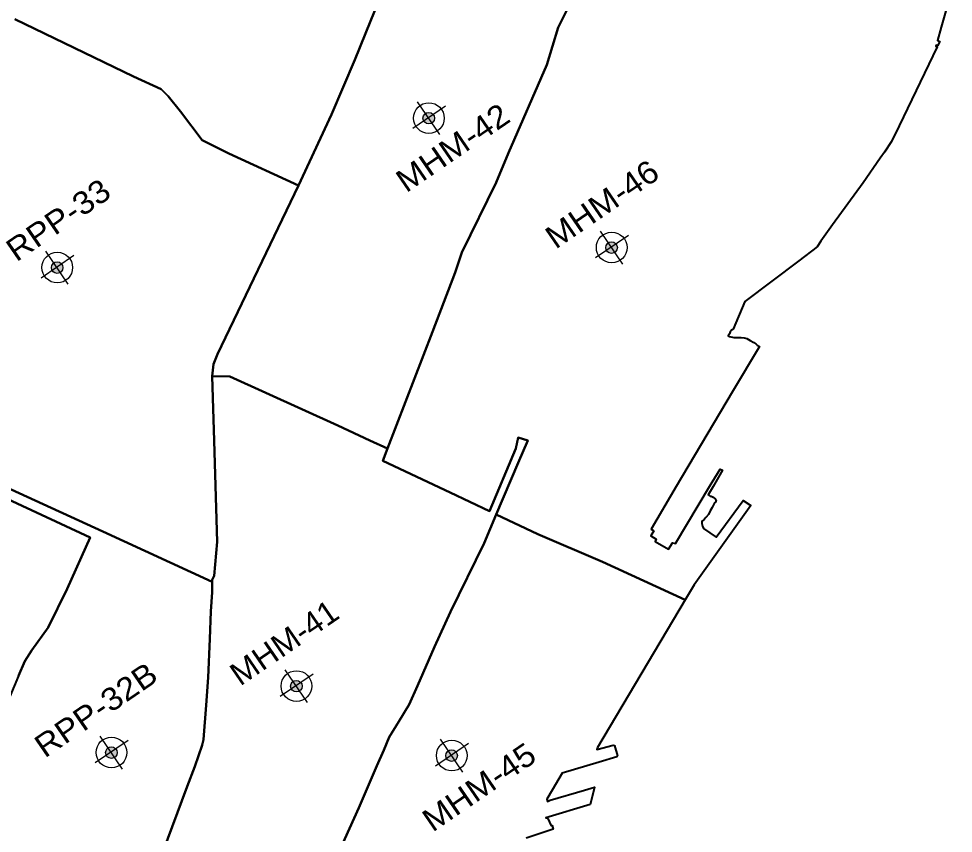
# Model space of a CAD drawing. Header units: metres. Extents: x 263924 to 318888, y 5017073 to 5064560.
# Drawn here: x 299489 to 304415, y 5044795 to 5049087 of the extents above; entities that cross this region are included whole.
import ezdxf

# ---------------------------------------------------------------- set-up
doc = ezdxf.new("R2010")
doc.units = ezdxf.units.M
doc.header["$LTSCALE"] = 38
doc.layers.add('1', color=7, linetype='Continuous', lineweight=25)
doc.layers.add('61', color=7, linetype='Continuous', lineweight=13)
doc.layers.add('6', color=7, linetype='Continuous')

msp = doc.modelspace()

# ---------------------------------------------------------------- hatches: boundary and pattern name
at = {"layer": '61'}
for points in [[(301675.35, 5048579.79, 1), (301624.99, 5048545.46, 1)], [(302638.84, 5047897.94, 1), (302588.49, 5047863.62, 1)], [(299716.76, 5047792.2, 1), (299666.4, 5047757.88, 1)], [(300977.52, 5045587.14, 1), (300927.17, 5045552.81, 1)], [(300002.7, 5045236.94, 1), (299952.34, 5045202.61, 1)], [(301795.92, 5045220.87, 1), (301745.56, 5045186.54, 1)]]:
    msp.add_hatch(color=256, dxfattribs=at).paths.add_polyline_path(points)

# ---------------------------------------------------------------- linework, layer by layer
at = {"layer": '1'}
for points in [[(301228.84, 5050591.94), (301354.62, 5050504.15), (301464.08, 5050441.45), (301686.28, 5050348.46), (301724.07, 5050287.21), (301769.41, 5050258.38), (301802.79, 5050231.22), (301796.15, 5050187.71), (301715.99, 5049982.78), (301650.1, 5049828.21), (301426.34, 5049294.47), (301388.42, 5049188.43), (301316.15, 5049008.49), (301260.22, 5048869.25), (301136.76, 5048582.86), (300963.03, 5048208.3), (300596.71, 5048377.06), (300455.76, 5048446.57), (300341.66, 5048596.98), (300276.46, 5048678.52), (300240.24, 5048714.77), (300093.55, 5048781.81), (299468.85, 5049085.25)], [(304414.66, 5049265.72), (304350.93, 5049042.21), (304330.69, 5048972.82), (304333.35, 5048971.19), (304343.01, 5048966.63), (304332.13, 5048943.11), (304323.58, 5048947.24), (304321.82, 5048942.45), (304329.72, 5048938.42), (304128.98, 5048521.62), (304089.23, 5048439.07), (304051.79, 5048383.64), (304028.65, 5048351.25), (303938.9, 5048221.95), (303778.12, 5048000), (303716.04, 5047914.29), (303697.94, 5047884.59), (303601.14, 5047810.79), (303316.64, 5047596.59), (303254.94, 5047450.99), (303251.44, 5047447.89), (303247.74, 5047448.09), (303237.83, 5047436.19), (303235.83, 5047425.99), (303227.74, 5047415.49), (303235.03, 5047411.89), (303257.14, 5047407.09), (303278.94, 5047406.19), (303296.44, 5047406.39), (303312.74, 5047405.99), (303325.74, 5047401.19), (303344.94, 5047391.29), (303362.53, 5047380.89), (303373.73, 5047373.19), (303380.73, 5047366.79), (303392.83, 5047359.99), (303250.06, 5047119.8), (302954.23, 5046622.13), (302821.44, 5046397.77), (302836.04, 5046388.37)], [(302413.48, 5049204.25), (302332.89, 5049040.09), (302272.17, 5048844.5), (302070.19, 5048379.66), (302006.03, 5048222.98), (301825.02, 5047855.31), (301788.54, 5047749.33), (301669.62, 5047436.6), (301433.11, 5046822.13), (301339.36, 5046864.94), (301170.29, 5046944.17), (300601.77, 5047202.22), (300509.53, 5047202.88), (300514.88, 5047266.4), (300536.43, 5047319.35), (300963.03, 5048208.3), (301136.76, 5048582.86), (301260.22, 5048869.25), (301316.15, 5049008.49), (301388.42, 5049188.43)], [(302172.98, 5046863.66), (302121.43, 5046880.39), (302108.54, 5046821.7), (301970.91, 5046491.12), (301762.16, 5046590.24), (301408.18, 5046757.37), (301433.11, 5046822.13), (301669.62, 5047436.6), (301788.54, 5047749.33), (301825.02, 5047855.31), (302006.03, 5048222.98), (302070.19, 5048379.66), (302272.17, 5048844.5), (302332.89, 5049040.09), (302413.48, 5049204.25)], [(299468.85, 5049085.25), (300093.55, 5048781.81), (300240.24, 5048714.77), (300276.46, 5048678.52), (300341.66, 5048596.98), (300455.76, 5048446.57), (300596.71, 5048377.06), (300963.03, 5048208.3), (300536.43, 5047319.35), (300514.88, 5047266.4), (300509.53, 5047202.88), (300511.46, 5047089.16), (300519.65, 5046861.75), (300534.23, 5046330.1)], [(300376.33, 5045040.42), (300416.78, 5045146.29), (300456.18, 5045259.64), (300462.32, 5045288.32), (300476.44, 5045469.67), (300486.89, 5045616.12), (300495.73, 5045820.05), (300502.37, 5045963.91), (300508.61, 5046065.28), (300509.28, 5046119.51), (300509.41, 5046130.35), (300519.65, 5046150.84), (300534.23, 5046330.1), (300519.65, 5046861.75), (300511.46, 5047089.16), (300509.53, 5047202.88), (300601.77, 5047202.22), (301170.29, 5046944.17), (301339.36, 5046864.94), (301433.11, 5046822.13)], [(301433.11, 5046822.13), (301408.18, 5046757.37), (301762.16, 5046590.24), (301970.91, 5046491.12), (302108.54, 5046821.7), (302121.43, 5046880.39), (302172.98, 5046863.66), (302121.65, 5046747.2), (302006.08, 5046474.7), (301941.84, 5046322.53), (301765.29, 5045962.03), (301679.85, 5045777.05), (301591.04, 5045572.09), (301547.17, 5045472.84), (301493.33, 5045383.44), (301441.92, 5045301.47), (301412.7, 5045232), (301376.13, 5045150.13), (301281.12, 5044929.33), (301035.73, 5044383.37)], [(302836.04, 5046388.37), (302821.24, 5046361.57), (302849.34, 5046344.17), (302843.24, 5046332.27), (302912.84, 5046291.37), (302934.84, 5046324.77), (302951.14, 5046322.27), (303130.48, 5046622.19), (303185.52, 5046714.01), (303197.92, 5046707.41), (303148.65, 5046622.09), (303123.07, 5046577.87), (303134.07, 5046570.57), (303137.87, 5046570.37), (303149.57, 5046565.07), (303161.27, 5046555.27), (303164.07, 5046549.77), (303161.87, 5046539.47), (303155.67, 5046536.27), (303152.07, 5046529.67), (303144.07, 5046510.77), (303133.67, 5046493.47), (303124.37, 5046473.67), (303110.17, 5046457.67), (303100.77, 5046447.87), (303092.57, 5046440.77), (303090.07, 5046435.97), (303089.17, 5046426.27), (303092.47, 5046413.27), (303098.87, 5046400.57), (303165.07, 5046354.47), (303307.57, 5046548.87), (303348.27, 5046521.57), (303048.33, 5046103.54), (303000.76, 5046025.05), (302566.34, 5046224.9), (302225.11, 5046370.96), (302006.08, 5046474.7), (302121.65, 5046747.2), (302172.98, 5046863.66)], [(299091.57, 5046768.92), (299932.58, 5046385.46), (300509.28, 5046119.51), (300508.61, 5046065.28), (300502.37, 5045963.91), (300495.73, 5045820.05), (300486.89, 5045616.12), (300476.44, 5045469.67), (300462.32, 5045288.32), (300456.18, 5045259.64), (300416.78, 5045146.29), (300376.33, 5045040.42), (300196.15, 5044554.87)], [(300534.23, 5046330.1), (300519.65, 5046150.84), (300509.41, 5046130.35), (300509.28, 5046119.51), (299932.58, 5046385.46), (299091.57, 5046768.92)], [(297939.08, 5044782.78), (297952.85, 5044801.96), (298034.63, 5044873.65), (298098.46, 5044946.29), (298134.34, 5044997.83), (298161.7, 5045047.89), (298185.67, 5045095.26), (298211.51, 5045156.99), (298208.54, 5045210.99), (298189.54, 5045269.57), (298166.12, 5045314.55), (298326.79, 5045578.86), (298504.12, 5045870.42), (298514.66, 5045887.75), (298557.33, 5045945.98), (299042.58, 5046736.44), (299865.81, 5046352.81)], [(299488.23, 5045624.11), (299521.08, 5045701.8), (299557.53, 5045759.49), (299643.79, 5045879.69), (299744.59, 5046083.12), (299865.81, 5046352.81), (299042.58, 5046736.44)], [(301035.73, 5044383.37), (301281.12, 5044929.33), (301376.13, 5045150.13), (301412.7, 5045232), (301441.92, 5045301.47), (301493.33, 5045383.44), (301547.17, 5045472.84), (301591.04, 5045572.09), (301679.85, 5045777.05), (301765.29, 5045962.03), (301941.84, 5046322.53), (302006.08, 5046474.7), (302225.11, 5046370.96), (302566.34, 5046224.9), (303000.76, 5046025.05)], [(299865.81, 5046352.81), (299744.59, 5046083.12), (299643.79, 5045879.69), (299557.53, 5045759.49), (299521.08, 5045701.8), (299488.23, 5045624.11), (299380.82, 5045373.34), (299290.57, 5045161.93), (299188.43, 5044925.66)], [(303000.76, 5046025.05), (302540.28, 5045246.12), (302535.19, 5045235.62), (302621.78, 5045259.62), (302628.58, 5045257.72), (302644.58, 5045201.92), (302640.78, 5045196.92), (302548.81, 5045169.65), (302353.39, 5045111.71), (302301.14, 5045022.11), (302272.79, 5044973.51), (302276.49, 5044962.01), (302290.69, 5044968.81), (302470.25, 5045021.55), (302524.49, 5045038.11), (302520.49, 5045022.11), (302501.29, 5044946.31), (302266.99, 5044876.71), (302271.29, 5044875.31), (302278.69, 5044868.31), (302286.89, 5044852.91), (302294.09, 5044836.61), (302297.29, 5044835.51), (302299.89, 5044836.01), (302306.09, 5044816.51), (302163.39, 5044768.51)], [(300196.15, 5044554.87), (300376.33, 5045040.42)]]:
    msp.add_lwpolyline(points, dxfattribs=at)
at = {"layer": '61'}
for p, q in [((301738.61, 5048625.86), (301565.51, 5048507.84)), ((301709.18, 5048476.07), (301591.16, 5048649.18)), ((302702.11, 5047944.01), (302529, 5047825.99)), ((302672.68, 5047794.22), (302554.66, 5047967.33)), ((299780.03, 5047838.27), (299606.92, 5047720.25)), ((299750.59, 5047688.48), (299632.57, 5047861.59)), ((301040.79, 5045633.21), (300867.68, 5045515.19)), ((301011.35, 5045483.42), (300893.33, 5045656.54)), ((300065.97, 5045283), (299892.86, 5045164.99)), ((300036.53, 5045133.22), (299918.51, 5045306.33)), ((301829.75, 5045117.15), (301711.73, 5045290.27)), ((301859.19, 5045266.94), (301686.08, 5045148.92))]:
    msp.add_line(p, q, dxfattribs=at)
for centre, radius in [((301650.83, 5048563.08), 80.9), ((301650.17, 5048562.63), 30.47), ((302614.33, 5047881.23), 80.9), ((302613.67, 5047880.78), 30.47), ((299692.24, 5047775.49), 80.9), ((299691.58, 5047775.04), 30.47), ((300953, 5045570.43), 80.9), ((300952.34, 5045569.98), 30.47), ((299978.18, 5045220.22), 80.9), ((301771.4, 5045204.16), 80.9), ((299977.52, 5045219.77), 30.47), ((301770.74, 5045203.71), 30.47)]:
    msp.add_circle(centre, radius, dxfattribs=at)

# ---------------------------------------------------------------- texts
at = {"layer": '6'}
for s, width, p in [('MHM-42', 1.1, (301531.39, 5048166.22)), ('MHM-46', 1.1, (302318.61, 5047869.16)), ('RPP-33', 1.1, (299476.79, 5047802.33)), ('MHM-41', 1.05, (300656.29, 5045567.14)), ('RPP-32B', 1.1, (299626.6, 5045187.93)), ('MHM-45', 1.1, (301670.43, 5044797.48))]:
    msp.add_text(s, height=120, rotation=34.501, dxfattribs=dict(at, width=width)).set_placement(p)

doc.saveas('drawing.dxf')
